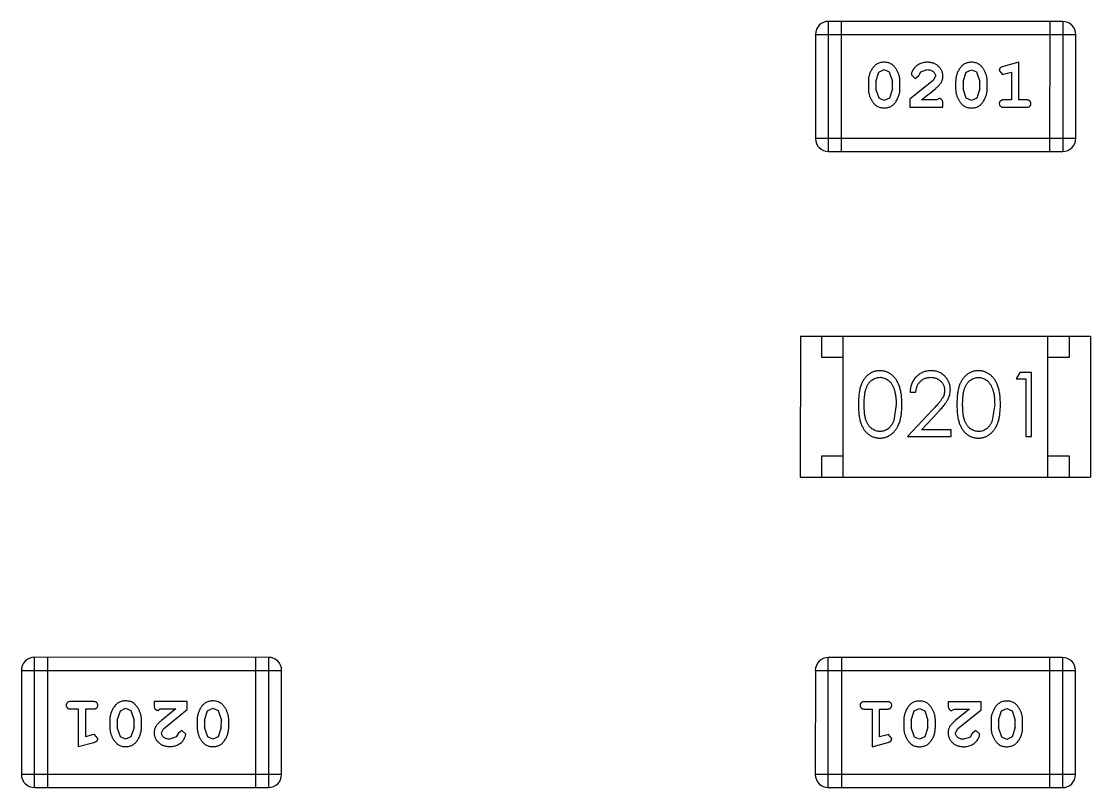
# Model space of a CAD drawing. Header units: millimetres. Extents: x 3 to 124, y -45 to 11.
# Drawn here: x 105.639 to 108.144, y -2.097 to -0.302 of the extents above; entities that cross this region are included whole.
import ezdxf

# ---------------------------------------------------------------- set-up
doc = ezdxf.new("R2010")
doc.units = ezdxf.units.MM
doc.header["$LTSCALE"] = 1.21
doc.header["$MEASUREMENT"] = 0
doc.layers.get('0').update_dxf_attribs({"linetype": 'CONTINUOUS'})

msp = doc.modelspace()

# ---------------------------------------------------------------- linework, layer by layer
at = {"color": 6, "linetype": 'Continuous'}
for p, q in [((107.5297, -0.6071), (107.5298, -0.3023)), ((108.0784, -0.3024), (107.5298, -0.3023)), ((107.5602, -0.6071), (107.5603, -0.3023)), ((108.048, -0.3024), (108.0479, -0.6072)), ((108.0784, -0.3024), (108.0784, -0.6072)), ((107.4993, -0.3328), (107.4993, -0.5766)), ((107.4993, -0.3328), (108.1089, -0.3329)), ((108.1089, -0.5767), (108.1089, -0.3329)), ((107.9756, -0.3982), (107.939, -0.408)), ((107.9756, -0.4863), (107.9756, -0.3982)), ((107.6405, -0.443), (107.6477, -0.4212)), ((107.6477, -0.4212), (107.6601, -0.4154)), ((107.6601, -0.4154), (107.6722, -0.4207)), ((107.6722, -0.4207), (107.6798, -0.443)), ((107.7412, -0.4293), (107.7461, -0.4208)), ((107.7461, -0.4208), (107.761, -0.4154)), ((107.845, -0.443), (107.8522, -0.4213)), ((107.8522, -0.4213), (107.8646, -0.4155)), ((107.8646, -0.4155), (107.8768, -0.4207)), ((107.8768, -0.4207), (107.8843, -0.443)), ((107.9299, -0.4172), (107.9378, -0.4265)), ((107.9378, -0.4265), (107.9432, -0.4254)), ((107.9432, -0.4254), (107.9583, -0.4213)), ((107.9583, -0.4213), (107.9583, -0.4863)), ((107.6232, -0.4427), (107.6232, -0.4605)), ((107.6405, -0.443), (107.6405, -0.4602)), ((107.6798, -0.4602), (107.6798, -0.443)), ((107.6971, -0.4605), (107.6971, -0.4427)), ((107.7757, -0.4397), (107.7207, -0.4846)), ((107.7239, -0.4274), (107.7327, -0.4359)), ((107.7327, -0.4359), (107.7412, -0.4293)), ((107.7805, -0.43), (107.7757, -0.4397)), ((107.8277, -0.4428), (107.8277, -0.4605)), ((107.845, -0.443), (107.845, -0.4602)), ((107.8843, -0.4602), (107.8843, -0.443)), ((107.9016, -0.4605), (107.9016, -0.4428)), ((107.6481, -0.4825), (107.6405, -0.4602)), ((107.6798, -0.4602), (107.6726, -0.482)), ((107.7475, -0.4862), (107.781, -0.4592)), ((107.8526, -0.4825), (107.845, -0.4602)), ((107.8843, -0.4602), (107.8771, -0.482)), ((107.6603, -0.4878), (107.6481, -0.4825)), ((107.6726, -0.482), (107.6603, -0.4878)), ((107.7207, -0.4846), (107.7207, -0.5035)), ((107.7836, -0.4862), (107.7475, -0.4862)), ((107.7891, -0.4831), (107.7836, -0.4862)), ((107.7978, -0.5035), (107.7978, -0.4957)), ((107.8648, -0.4878), (107.8526, -0.4825)), ((107.8771, -0.482), (107.8648, -0.4878)), ((107.9583, -0.4863), (107.9409, -0.4863)), ((107.9929, -0.4863), (107.9756, -0.4863)), ((107.7207, -0.5035), (107.7978, -0.5035)), ((107.9409, -0.5036), (107.9929, -0.5036)), ((108.1089, -0.5767), (107.4993, -0.5766)), ((107.5297, -0.6071), (108.0784, -0.6072)), ((107.4639, -1.0399), (107.4638, -1.3699)), ((107.4639, -1.0399), (108.1439, -1.04)), ((107.5139, -1.0899), (107.5139, -1.0399)), ((107.5638, -1.3699), (107.5639, -1.0399)), ((108.0438, -1.37), (108.0439, -1.04)), ((108.0939, -1.04), (108.0939, -1.09)), ((108.1439, -1.04), (108.1438, -1.37)), ((107.5639, -1.0899), (107.5139, -1.0899)), ((108.0939, -1.09), (108.0439, -1.09)), ((107.9779, -1.1247), (107.9691, -1.1401)), ((108.0057, -1.1247), (107.9779, -1.1247)), ((108.0056, -1.2747), (108.0057, -1.1247)), ((107.9691, -1.1401), (107.9922, -1.1401)), ((107.9922, -1.1401), (107.9922, -1.2747)), ((107.721, -1.1708), (107.7345, -1.1708)), ((107.6883, -1.1997), (107.6826, -1.2374)), ((107.9191, -1.1997), (107.9134, -1.2374)), ((107.7734, -1.2126), (107.7152, -1.2747)), ((107.7474, -1.2593), (107.7849, -1.2193)), ((107.7152, -1.2747), (107.8172, -1.2747)), ((107.8172, -1.2593), (107.7474, -1.2593)), ((107.8172, -1.2747), (107.8172, -1.2593)), ((107.9922, -1.2747), (108.0056, -1.2747)), ((107.5138, -1.3699), (107.5138, -1.3199)), ((107.5138, -1.3199), (107.5638, -1.3199)), ((108.0438, -1.32), (108.0938, -1.32)), ((108.0938, -1.32), (108.0938, -1.37)), ((107.4638, -1.3699), (108.1438, -1.37)), ((105.6694, -2.097), (105.6695, -1.7922)), ((106.2181, -1.7923), (105.6695, -1.7922)), ((105.6999, -1.7923), (105.6999, -2.0971)), ((106.1876, -1.7923), (106.1876, -2.0971)), ((106.2181, -1.7923), (106.218, -2.0971)), ((107.5294, -2.0974), (107.5294, -1.7926)), ((108.0781, -1.7927), (107.5294, -1.7926)), ((107.5599, -1.7926), (107.5599, -2.0974)), ((108.0476, -1.7926), (108.0475, -2.0974)), ((108.0781, -1.7927), (108.078, -2.0975)), ((105.639, -1.8227), (105.6389, -2.0666)), ((105.639, -1.8227), (106.2486, -1.8228)), ((106.2485, -2.0667), (106.2486, -1.8228)), ((107.499, -1.823), (107.4989, -2.0669)), ((107.499, -1.823), (108.1086, -1.8231)), ((108.1085, -2.067), (108.1086, -1.8231)), ((105.8069, -1.8959), (105.755, -1.8959)), ((105.95, -1.8959), (105.95, -1.9038)), ((106.0271, -1.8959), (105.95, -1.8959)), ((106.0271, -1.9148), (106.0271, -1.8959)), ((107.6669, -1.8962), (107.615, -1.8962)), ((107.81, -1.8962), (107.81, -1.9041)), ((107.8871, -1.8963), (107.81, -1.8962)), ((107.8871, -1.9151), (107.8871, -1.8963)), ((105.755, -1.9132), (105.7723, -1.9132)), ((105.7723, -1.9132), (105.7723, -2.0013)), ((105.7896, -1.9782), (105.7896, -1.9132)), ((105.7896, -1.9132), (105.8069, -1.9132)), ((105.8635, -1.9392), (105.8708, -1.9175)), ((105.8708, -1.9175), (105.8831, -1.9117)), ((105.8831, -1.9117), (105.8952, -1.9169)), ((105.8952, -1.9169), (105.9028, -1.9392)), ((105.9587, -1.9164), (105.9642, -1.9132)), ((105.9642, -1.9132), (106.0004, -1.9132)), ((106.0004, -1.9132), (105.9668, -1.9403)), ((105.9721, -1.9598), (106.0271, -1.9148)), ((106.068, -1.9393), (106.0753, -1.9175)), ((106.0753, -1.9175), (106.0876, -1.9117)), ((106.0876, -1.9117), (106.0997, -1.917)), ((106.0997, -1.917), (106.1074, -1.9393)), ((107.615, -1.9135), (107.6323, -1.9135)), ((107.6323, -1.9135), (107.6322, -2.0016)), ((107.6496, -1.9785), (107.6496, -1.9135)), ((107.6496, -1.9135), (107.6669, -1.9135)), ((107.7235, -1.9395), (107.7308, -1.9178)), ((107.7308, -1.9178), (107.743, -1.912)), ((107.743, -1.912), (107.7552, -1.9172)), ((107.7552, -1.9172), (107.7628, -1.9395)), ((107.8187, -1.9167), (107.8242, -1.9135)), ((107.8242, -1.9135), (107.8604, -1.9136)), ((107.8604, -1.9136), (107.8268, -1.9406)), ((107.8321, -1.9601), (107.8871, -1.9151)), ((107.928, -1.9396), (107.9353, -1.9178)), ((107.9353, -1.9178), (107.9476, -1.912)), ((107.9476, -1.912), (107.9597, -1.9173)), ((107.9597, -1.9173), (107.9673, -1.9396)), ((105.8462, -1.939), (105.8462, -1.9567)), ((105.8635, -1.9392), (105.8635, -1.9564)), ((105.9028, -1.9564), (105.9028, -1.9392)), ((105.9201, -1.9567), (105.9201, -1.939)), ((106.0507, -1.939), (106.0507, -1.9567)), ((106.068, -1.9393), (106.068, -1.9565)), ((106.1073, -1.9565), (106.1074, -1.9393)), ((106.1247, -1.9568), (106.1247, -1.939)), ((107.7062, -1.9393), (107.7062, -1.957)), ((107.7235, -1.9395), (107.7235, -1.9567)), ((107.7628, -1.9567), (107.7628, -1.9395)), ((107.7801, -1.957), (107.7801, -1.9393)), ((107.9107, -1.9393), (107.9107, -1.957)), ((107.928, -1.9396), (107.928, -1.9568)), ((107.9673, -1.9568), (107.9673, -1.9396)), ((107.9846, -1.9571), (107.9846, -1.9393)), ((105.8046, -1.974), (105.7896, -1.9782)), ((105.81, -1.973), (105.8046, -1.974)), ((105.8179, -1.9823), (105.81, -1.973)), ((105.8711, -1.9787), (105.8635, -1.9564)), ((105.8832, -1.984), (105.8711, -1.9787)), ((105.8956, -1.9782), (105.8832, -1.984)), ((105.9028, -1.9564), (105.8956, -1.9782)), ((105.9673, -1.9695), (105.9721, -1.9598)), ((106.0017, -1.9787), (105.9868, -1.984)), ((106.0067, -1.9702), (106.0017, -1.9787)), ((106.0151, -1.9636), (106.0067, -1.9702)), ((106.024, -1.972), (106.0151, -1.9636)), ((106.0756, -1.9788), (106.068, -1.9565)), ((106.0877, -1.9841), (106.0756, -1.9788)), ((106.1001, -1.9783), (106.0877, -1.9841)), ((106.1073, -1.9565), (106.1001, -1.9783)), ((107.6646, -1.9743), (107.6496, -1.9785)), ((107.67, -1.9733), (107.6646, -1.9743)), ((107.6779, -1.9826), (107.67, -1.9733)), ((107.7311, -1.979), (107.7235, -1.9567)), ((107.7556, -1.9785), (107.7432, -1.9843)), ((107.7628, -1.9567), (107.7556, -1.9785)), ((107.8273, -1.9698), (107.8321, -1.9601)), ((107.8666, -1.9705), (107.8617, -1.979)), ((107.8751, -1.9639), (107.8666, -1.9705)), ((107.884, -1.9723), (107.8751, -1.9639)), ((107.9356, -1.9791), (107.928, -1.9568)), ((107.9601, -1.9786), (107.9477, -1.9844)), ((107.9673, -1.9568), (107.9601, -1.9786)), ((105.7723, -2.0013), (105.8088, -1.9914)), ((107.6322, -2.0016), (107.6688, -1.9917)), ((107.7432, -1.9843), (107.7311, -1.979)), ((107.8617, -1.979), (107.8468, -1.9843)), ((107.9477, -1.9844), (107.9356, -1.9791)), ((106.2485, -2.0667), (105.6389, -2.0666)), ((108.1085, -2.067), (107.4989, -2.0669)), ((105.6694, -2.097), (106.218, -2.0971)), ((107.5294, -2.0974), (108.078, -2.0975))]:
    msp.add_line(p, q, dxfattribs=at)
for centre, start, end in [((107.5298, -0.3328), 89.9896, 179.9896), ((108.0784, -0.3329), 359.9896, 89.9896), ((107.5297, -0.5766), 179.9896, 269.9896), ((108.0784, -0.5767), 269.9896, 359.9896), ((105.6694, -1.8227), 89.9896, 179.9896), ((106.2181, -1.8228), 359.9896, 89.9896), ((107.5294, -1.823), 89.9896, 179.9896), ((108.0781, -1.8231), 359.9896, 89.9896), ((105.6694, -2.0666), 179.9896, 269.9896), ((106.218, -2.0667), 269.9896, 359.9896), ((107.5294, -2.0669), 179.9896, 269.9896), ((108.078, -2.067), 269.9896, 359.9896)]:
    msp.add_arc(centre, 0.0305, start, end, dxfattribs=at)
for points, knots in [([(107.66, -0.3981), (107.6585, -0.3981), (107.6557, -0.3982), (107.6517, -0.3989), (107.6478, -0.4001), (107.6442, -0.4016), (107.6409, -0.4037), (107.6379, -0.4062), (107.6351, -0.4092), (107.6326, -0.4126), (107.6304, -0.4162), (107.6285, -0.4198), (107.6269, -0.4235), (107.6255, -0.4273), (107.6245, -0.4311), (107.6237, -0.4349), (107.6233, -0.4388), (107.6232, -0.4414), (107.6232, -0.4427)], [0, 0, 0, 0, 0.06692, 0.130834, 0.19258, 0.252759, 0.312631, 0.373411, 0.436359, 0.501894, 0.568244, 0.632472, 0.69556, 0.757163, 0.818592, 0.878885, 0.939235, 1, 1, 1, 1]), ([(107.6971, -0.4427), (107.6971, -0.4417), (107.6971, -0.4395), (107.6968, -0.4363), (107.6962, -0.4332), (107.6956, -0.4301), (107.6946, -0.427), (107.6935, -0.424), (107.6922, -0.4211), (107.6907, -0.4182), (107.6891, -0.4154), (107.6875, -0.4129), (107.6858, -0.4106), (107.6842, -0.4085), (107.6825, -0.4066), (107.6808, -0.405), (107.679, -0.4035), (107.6767, -0.402), (107.6735, -0.4004), (107.6693, -0.3991), (107.6648, -0.3983), (107.6616, -0.3982), (107.66, -0.3981)], [0, 0, 0, 0, 0.049855, 0.099516, 0.148482, 0.19758, 0.246804, 0.296268, 0.346517, 0.397047, 0.446826, 0.49336, 0.537801, 0.579207, 0.617974, 0.654833, 0.689171, 0.722088, 0.786392, 0.853518, 0.924186, 1, 1, 1, 1]), ([(107.7611, -0.3981), (107.7594, -0.3982), (107.7561, -0.3983), (107.7511, -0.3992), (107.7464, -0.4006), (107.7419, -0.4026), (107.7378, -0.405), (107.7341, -0.4079), (107.731, -0.4111), (107.7284, -0.4147), (107.7265, -0.4183), (107.725, -0.4216), (107.7241, -0.4246), (107.7239, -0.4265), (107.7239, -0.4274)], [0, 0, 0, 0, 0.098286, 0.193983, 0.289056, 0.384352, 0.477435, 0.566197, 0.652355, 0.737986, 0.818188, 0.887401, 0.94802, 1, 1, 1, 1]), ([(107.7978, -0.4309), (107.7978, -0.4298), (107.7977, -0.4276), (107.7972, -0.4244), (107.7964, -0.4212), (107.7953, -0.4183), (107.7938, -0.4154), (107.792, -0.4127), (107.7899, -0.4101), (107.7875, -0.4077), (107.7849, -0.4054), (107.782, -0.4035), (107.779, -0.4018), (107.7758, -0.4004), (107.7724, -0.3994), (107.7688, -0.3987), (107.765, -0.3982), (107.7624, -0.3982), (107.7611, -0.3981)], [0, 0, 0, 0, 0.060981, 0.120256, 0.178148, 0.236115, 0.293993, 0.352864, 0.413358, 0.476056, 0.539296, 0.602396, 0.665116, 0.728325, 0.792919, 0.859317, 0.928302, 1, 1, 1, 1]), ([(107.8645, -0.3981), (107.8631, -0.3982), (107.8602, -0.3983), (107.8562, -0.399), (107.8523, -0.4001), (107.8487, -0.4017), (107.8455, -0.4037), (107.8424, -0.4062), (107.8396, -0.4092), (107.8372, -0.4126), (107.835, -0.4162), (107.833, -0.4199), (107.8314, -0.4236), (107.83, -0.4274), (107.829, -0.4311), (107.8282, -0.435), (107.8278, -0.4389), (107.8277, -0.4415), (107.8277, -0.4428)], [0, 0, 0, 0, 0.06692, 0.130834, 0.19258, 0.252759, 0.312631, 0.373411, 0.436359, 0.501894, 0.568244, 0.632472, 0.69556, 0.757163, 0.818592, 0.878885, 0.939235, 1, 1, 1, 1]), ([(107.9016, -0.4428), (107.9016, -0.4417), (107.9016, -0.4396), (107.9013, -0.4364), (107.9007, -0.4332), (107.9001, -0.4301), (107.8992, -0.4271), (107.898, -0.4241), (107.8967, -0.4211), (107.8952, -0.4182), (107.8936, -0.4155), (107.892, -0.4129), (107.8904, -0.4106), (107.8887, -0.4085), (107.887, -0.4066), (107.8853, -0.405), (107.8835, -0.4036), (107.8812, -0.402), (107.878, -0.4004), (107.8738, -0.3991), (107.8693, -0.3983), (107.8661, -0.3982), (107.8645, -0.3981)], [0, 0, 0, 0, 0.049855, 0.099516, 0.148482, 0.19758, 0.246804, 0.296268, 0.346517, 0.397047, 0.446826, 0.49336, 0.537801, 0.579207, 0.617974, 0.654833, 0.689171, 0.722088, 0.786392, 0.853518, 0.924186, 1, 1, 1, 1]), ([(107.761, -0.4154), (107.7624, -0.4155), (107.7651, -0.4156), (107.7689, -0.4164), (107.7723, -0.4178), (107.7752, -0.4197), (107.7775, -0.422), (107.7793, -0.4245), (107.7803, -0.4272), (107.7804, -0.429), (107.7805, -0.43)], [0, 0, 0, 0, 0.156344, 0.299348, 0.4327, 0.561, 0.682299, 0.791883, 0.89611, 1, 1, 1, 1]), ([(107.939, -0.408), (107.9381, -0.4083), (107.9366, -0.4088), (107.9345, -0.4096), (107.9329, -0.4105), (107.9317, -0.4116), (107.9309, -0.4127), (107.9303, -0.4141), (107.93, -0.4156), (107.93, -0.4167), (107.9299, -0.4172)], [0, 0, 0, 0, 0.187321, 0.344927, 0.475328, 0.579604, 0.674244, 0.773631, 0.882025, 1, 1, 1, 1]), ([(107.781, -0.4592), (107.7819, -0.4584), (107.7836, -0.4569), (107.786, -0.4547), (107.7881, -0.4526), (107.79, -0.4506), (107.7916, -0.4487), (107.7929, -0.447), (107.794, -0.4453), (107.7952, -0.4433), (107.7962, -0.4407), (107.7972, -0.4376), (107.7977, -0.4343), (107.7978, -0.432), (107.7978, -0.4309)], [0, 0, 0, 0, 0.103002, 0.197728, 0.285279, 0.365235, 0.437224, 0.502446, 0.560545, 0.611446, 0.707576, 0.80349, 0.900532, 1, 1, 1, 1]), ([(107.6232, -0.4605), (107.6232, -0.4615), (107.6232, -0.4637), (107.6235, -0.4668), (107.624, -0.47), (107.6247, -0.4731), (107.6256, -0.4761), (107.6267, -0.4791), (107.628, -0.4821), (107.6295, -0.4849), (107.631, -0.4877), (107.6327, -0.4902), (107.6343, -0.4925), (107.6359, -0.4946), (107.6376, -0.4965), (107.6393, -0.4982), (107.6411, -0.4996), (107.6434, -0.5012), (107.6466, -0.5028), (107.6508, -0.5041), (107.6554, -0.5049), (107.6586, -0.505), (107.6602, -0.5051)], [0, 0, 0, 0, 0.049886, 0.09882, 0.148132, 0.19689, 0.246038, 0.295176, 0.345305, 0.395692, 0.445312, 0.491875, 0.535813, 0.577009, 0.616081, 0.652689, 0.687585, 0.720206, 0.785062, 0.85223, 0.923759, 1, 1, 1, 1]), ([(107.6602, -0.5051), (107.6617, -0.505), (107.6645, -0.505), (107.6686, -0.5043), (107.6724, -0.5031), (107.676, -0.5016), (107.6793, -0.4995), (107.6823, -0.497), (107.6851, -0.4941), (107.6876, -0.4907), (107.6898, -0.4871), (107.6918, -0.4834), (107.6934, -0.4797), (107.6948, -0.4759), (107.6958, -0.4721), (107.6966, -0.4683), (107.697, -0.4644), (107.6971, -0.4618), (107.6971, -0.4605)], [0, 0, 0, 0, 0.067217, 0.131051, 0.19272, 0.252824, 0.312745, 0.373449, 0.436041, 0.501494, 0.567761, 0.632087, 0.695096, 0.757109, 0.817993, 0.878657, 0.939311, 1, 1, 1, 1]), ([(107.8277, -0.4605), (107.8277, -0.4616), (107.8277, -0.4637), (107.8281, -0.4669), (107.8285, -0.47), (107.8292, -0.4731), (107.8301, -0.4762), (107.8312, -0.4791), (107.8325, -0.4821), (107.834, -0.485), (107.8355, -0.4877), (107.8372, -0.4903), (107.8388, -0.4926), (107.8405, -0.4947), (107.8422, -0.4965), (107.8439, -0.4982), (107.8456, -0.4996), (107.848, -0.5012), (107.8511, -0.5028), (107.8553, -0.5042), (107.8599, -0.505), (107.8631, -0.5051), (107.8647, -0.5051)], [0, 0, 0, 0, 0.049886, 0.09882, 0.148132, 0.19689, 0.246038, 0.295176, 0.345305, 0.395692, 0.445312, 0.491875, 0.535813, 0.577009, 0.616081, 0.652689, 0.687585, 0.720206, 0.785062, 0.85223, 0.923759, 1, 1, 1, 1]), ([(107.8647, -0.5051), (107.8662, -0.5051), (107.869, -0.505), (107.8731, -0.5043), (107.8769, -0.5032), (107.8805, -0.5016), (107.8838, -0.4996), (107.8869, -0.497), (107.8897, -0.4941), (107.8921, -0.4907), (107.8943, -0.4871), (107.8963, -0.4834), (107.8979, -0.4797), (107.8993, -0.476), (107.9003, -0.4722), (107.9011, -0.4683), (107.9015, -0.4644), (107.9016, -0.4618), (107.9016, -0.4605)], [0, 0, 0, 0, 0.067217, 0.131051, 0.19272, 0.252824, 0.312745, 0.373449, 0.436041, 0.501494, 0.567761, 0.632087, 0.695096, 0.757109, 0.817993, 0.878657, 0.939311, 1, 1, 1, 1]), ([(107.7978, -0.4957), (107.7978, -0.4946), (107.7977, -0.4926), (107.7973, -0.4899), (107.7966, -0.4877), (107.7956, -0.4859), (107.7942, -0.4846), (107.7927, -0.4837), (107.791, -0.4832), (107.7898, -0.4831), (107.7891, -0.4831)], [0, 0, 0, 0, 0.1844, 0.34094, 0.473574, 0.586824, 0.690029, 0.789175, 0.890445, 1, 1, 1, 1]), ([(107.9409, -0.4863), (107.9401, -0.4863), (107.9384, -0.4863), (107.936, -0.4868), (107.9341, -0.4875), (107.9325, -0.4886), (107.9314, -0.4899), (107.9305, -0.4914), (107.93, -0.4931), (107.93, -0.4943), (107.9299, -0.4949)], [0, 0, 0, 0, 0.169102, 0.317658, 0.446239, 0.563118, 0.671828, 0.776546, 0.884858, 1, 1, 1, 1]), ([(107.9299, -0.4949), (107.93, -0.4955), (107.93, -0.4967), (107.9305, -0.4984), (107.9314, -0.4999), (107.9325, -0.5012), (107.9341, -0.5023), (107.936, -0.503), (107.9384, -0.5035), (107.9401, -0.5035), (107.9409, -0.5036)], [0, 0, 0, 0, 0.115051, 0.223278, 0.329269, 0.437893, 0.554681, 0.682591, 0.83103, 1, 1, 1, 1]), ([(108.0039, -0.4949), (108.0038, -0.4943), (108.0038, -0.4931), (108.0033, -0.4914), (108.0024, -0.49), (108.0013, -0.4886), (107.9997, -0.4875), (107.9978, -0.4868), (107.9954, -0.4863), (107.9938, -0.4863), (107.9929, -0.4863)], [0, 0, 0, 0, 0.11517, 0.223509, 0.328254, 0.438012, 0.553651, 0.682263, 0.830856, 1, 1, 1, 1]), ([(107.9929, -0.5036), (107.9938, -0.5036), (107.9954, -0.5035), (107.9978, -0.503), (107.9997, -0.5023), (108.0013, -0.5012), (108.0024, -0.4999), (108.0033, -0.4984), (108.0038, -0.4967), (108.0038, -0.4955), (108.0039, -0.4949)], [0, 0, 0, 0, 0.169012, 0.317488, 0.445429, 0.560977, 0.67065, 0.776666, 0.88492, 1, 1, 1, 1]), ([(107.65, -1.1208), (107.6489, -1.1208), (107.6465, -1.1209), (107.6431, -1.1213), (107.6397, -1.1219), (107.6364, -1.1229), (107.6332, -1.124), (107.6301, -1.1255), (107.627, -1.1272), (107.6241, -1.1292), (107.6213, -1.1314), (107.6186, -1.1338), (107.6161, -1.1366), (107.6138, -1.1395), (107.6117, -1.1427), (107.6096, -1.1462), (107.6078, -1.1499), (107.6061, -1.1538), (107.6047, -1.1581), (107.6034, -1.1628), (107.6023, -1.168), (107.6014, -1.1735), (107.6007, -1.1795), (107.6002, -1.1858), (107.5999, -1.1927), (107.5999, -1.1973), (107.5999, -1.1997)], [0, 0, 0, 0, 0.033742, 0.066533, 0.099153, 0.13154, 0.164087, 0.196563, 0.229707, 0.263315, 0.297504, 0.331686, 0.366482, 0.4021, 0.438958, 0.476748, 0.515985, 0.556589, 0.599519, 0.645765, 0.695487, 0.748721, 0.805687, 0.866754, 0.931405, 1, 1, 1, 1]), ([(107.7018, -1.1997), (107.7018, -1.1974), (107.7017, -1.193), (107.7014, -1.1864), (107.7009, -1.1802), (107.7001, -1.1743), (107.6992, -1.1689), (107.698, -1.1637), (107.6966, -1.159), (107.695, -1.1546), (107.6932, -1.1505), (107.6913, -1.1466), (107.6892, -1.1431), (107.6869, -1.1398), (107.6845, -1.1368), (107.682, -1.134), (107.6792, -1.1315), (107.6764, -1.1292), (107.6734, -1.1272), (107.6703, -1.1255), (107.6671, -1.1241), (107.6639, -1.1229), (107.6605, -1.122), (107.6571, -1.1213), (107.6536, -1.1209), (107.6512, -1.1209), (107.65, -1.1208)], [0, 0, 0, 0, 0.065278, 0.127205, 0.186168, 0.241675, 0.294115, 0.343609, 0.390387, 0.434463, 0.476646, 0.517002, 0.555936, 0.593716, 0.630057, 0.665601, 0.700745, 0.734917, 0.768681, 0.802087, 0.834849, 0.867433, 0.900138, 0.932806, 0.966212, 1, 1, 1, 1]), ([(107.77, -1.1209), (107.7683, -1.1209), (107.765, -1.121), (107.7602, -1.1216), (107.7555, -1.1228), (107.7511, -1.1243), (107.7469, -1.1263), (107.7429, -1.1287), (107.739, -1.1316), (107.7355, -1.1349), (107.7322, -1.1385), (107.7293, -1.1424), (107.7269, -1.1465), (107.7249, -1.1509), (107.7233, -1.1555), (107.7221, -1.1604), (107.7213, -1.1655), (107.7211, -1.1691), (107.721, -1.1708)], [0, 0, 0, 0, 0.06445, 0.126725, 0.187421, 0.247417, 0.306749, 0.366595, 0.427749, 0.490235, 0.553031, 0.614805, 0.676505, 0.738096, 0.801021, 0.864897, 0.931209, 1, 1, 1, 1]), ([(107.8153, -1.1655), (107.8152, -1.164), (107.8151, -1.161), (107.8146, -1.1567), (107.8135, -1.1526), (107.8122, -1.1486), (107.8104, -1.1447), (107.8082, -1.141), (107.8057, -1.1374), (107.8028, -1.1341), (107.7996, -1.131), (107.796, -1.1283), (107.7923, -1.126), (107.7883, -1.1241), (107.784, -1.1226), (107.7796, -1.1216), (107.7748, -1.121), (107.7716, -1.1209), (107.77, -1.1209)], [0, 0, 0, 0, 0.06271, 0.123347, 0.183401, 0.242828, 0.302097, 0.36242, 0.423725, 0.487032, 0.550491, 0.612709, 0.674265, 0.73617, 0.799211, 0.863483, 0.930525, 1, 1, 1, 1]), ([(107.8808, -1.1209), (107.8796, -1.1209), (107.8773, -1.1209), (107.8738, -1.1213), (107.8705, -1.122), (107.8672, -1.1229), (107.864, -1.1241), (107.8608, -1.1256), (107.8578, -1.1273), (107.8549, -1.1292), (107.8521, -1.1314), (107.8494, -1.1339), (107.8469, -1.1366), (107.8446, -1.1396), (107.8424, -1.1428), (107.8404, -1.1462), (107.8386, -1.1499), (107.8369, -1.1539), (107.8354, -1.1582), (107.8342, -1.1629), (107.833, -1.168), (107.8322, -1.1735), (107.8315, -1.1795), (107.831, -1.1859), (107.8307, -1.1927), (107.8307, -1.1974), (107.8306, -1.1998)], [0, 0, 0, 0, 0.033742, 0.066533, 0.099153, 0.13154, 0.164087, 0.196563, 0.229707, 0.263315, 0.297504, 0.331686, 0.366482, 0.4021, 0.438958, 0.476748, 0.515985, 0.556589, 0.599519, 0.645765, 0.695487, 0.748721, 0.805687, 0.866754, 0.931405, 1, 1, 1, 1]), ([(107.9326, -1.1998), (107.9325, -1.1975), (107.9325, -1.193), (107.9322, -1.1864), (107.9317, -1.1802), (107.9309, -1.1744), (107.93, -1.1689), (107.9288, -1.1638), (107.9274, -1.159), (107.9258, -1.1546), (107.924, -1.1505), (107.9221, -1.1467), (107.9199, -1.1431), (107.9177, -1.1398), (107.9153, -1.1368), (107.9127, -1.134), (107.91, -1.1315), (107.9071, -1.1293), (107.9042, -1.1273), (107.9011, -1.1256), (107.8979, -1.1241), (107.8946, -1.1229), (107.8913, -1.122), (107.8879, -1.1213), (107.8844, -1.1209), (107.882, -1.1209), (107.8808, -1.1209)], [0, 0, 0, 0, 0.065278, 0.127205, 0.186168, 0.241675, 0.294115, 0.343609, 0.390387, 0.434463, 0.476646, 0.517002, 0.555936, 0.593716, 0.630057, 0.665601, 0.700745, 0.734917, 0.768681, 0.802087, 0.834849, 0.867433, 0.900138, 0.932806, 0.966212, 1, 1, 1, 1]), ([(107.6133, -1.1997), (107.6133, -1.1977), (107.6133, -1.1937), (107.6136, -1.1881), (107.6139, -1.1828), (107.6145, -1.1779), (107.6151, -1.1734), (107.6159, -1.1692), (107.6168, -1.1655), (107.6179, -1.1621), (107.6192, -1.159), (107.6205, -1.1561), (107.622, -1.1534), (107.6236, -1.1508), (107.6254, -1.1485), (107.6273, -1.1464), (107.6293, -1.1444), (107.6322, -1.1422), (107.6359, -1.1398), (107.6406, -1.1377), (107.6455, -1.1365), (107.6488, -1.1363), (107.6505, -1.1362)], [0, 0, 0, 0, 0.073302, 0.142286, 0.206253, 0.266017, 0.321612, 0.372532, 0.419497, 0.462398, 0.502825, 0.541489, 0.579034, 0.615143, 0.650298, 0.684912, 0.718701, 0.752189, 0.817245, 0.879117, 0.939613, 1, 1, 1, 1]), ([(107.6505, -1.1362), (107.6521, -1.1363), (107.6554, -1.1365), (107.6603, -1.1377), (107.6649, -1.1399), (107.6687, -1.1422), (107.6715, -1.1445), (107.6736, -1.1465), (107.6755, -1.1487), (107.6773, -1.1512), (107.679, -1.1539), (107.6806, -1.1569), (107.682, -1.16), (107.6833, -1.1635), (107.6845, -1.1671), (107.6856, -1.171), (107.6864, -1.1752), (107.6871, -1.1796), (107.6876, -1.1843), (107.6881, -1.1892), (107.6883, -1.1944), (107.6883, -1.1979), (107.6883, -1.1997)], [0, 0, 0, 0, 0.059689, 0.119507, 0.181075, 0.246162, 0.279894, 0.314468, 0.350403, 0.387474, 0.426147, 0.466624, 0.508745, 0.553328, 0.600058, 0.649177, 0.700552, 0.754894, 0.811825, 0.871514, 0.934319, 1, 1, 1, 1]), ([(107.7345, -1.1708), (107.7346, -1.1695), (107.7349, -1.1669), (107.7356, -1.1631), (107.7366, -1.1596), (107.7378, -1.1563), (107.7393, -1.1532), (107.741, -1.1503), (107.743, -1.1477), (107.7453, -1.1453), (107.7478, -1.1432), (107.7504, -1.1413), (107.7532, -1.1397), (107.7561, -1.1385), (107.7592, -1.1375), (107.7624, -1.1367), (107.7658, -1.1363), (107.7681, -1.1363), (107.7693, -1.1362)], [0, 0, 0, 0, 0.073648, 0.143686, 0.210962, 0.275557, 0.338064, 0.399311, 0.4594, 0.51934, 0.579024, 0.637809, 0.695959, 0.754122, 0.813113, 0.873453, 0.935561, 1, 1, 1, 1]), ([(107.7693, -1.1362), (107.7704, -1.1363), (107.7726, -1.1363), (107.7758, -1.1368), (107.7789, -1.1374), (107.7819, -1.1384), (107.7847, -1.1397), (107.7874, -1.1413), (107.79, -1.1431), (107.7924, -1.1452), (107.7946, -1.1475), (107.7965, -1.1499), (107.7982, -1.1524), (107.7995, -1.155), (107.8005, -1.1578), (107.8012, -1.1607), (107.8017, -1.1636), (107.8018, -1.1656), (107.8018, -1.1666)], [0, 0, 0, 0, 0.068027, 0.133505, 0.19695, 0.26027, 0.322741, 0.384982, 0.448465, 0.513424, 0.578224, 0.640011, 0.700094, 0.760067, 0.819012, 0.877878, 0.938035, 1, 1, 1, 1]), ([(107.8441, -1.1997), (107.8441, -1.1977), (107.8441, -1.1938), (107.8444, -1.1881), (107.8447, -1.1828), (107.8452, -1.1779), (107.8458, -1.1734), (107.8467, -1.1693), (107.8476, -1.1655), (107.8487, -1.1621), (107.8499, -1.159), (107.8513, -1.1561), (107.8528, -1.1534), (107.8544, -1.1509), (107.8561, -1.1486), (107.858, -1.1464), (107.8601, -1.1445), (107.8629, -1.1422), (107.8667, -1.1399), (107.8714, -1.1377), (107.8763, -1.1365), (107.8796, -1.1363), (107.8813, -1.1363)], [0, 0, 0, 0, 0.073302, 0.142286, 0.206253, 0.266017, 0.321612, 0.372532, 0.419497, 0.462398, 0.502825, 0.541489, 0.579034, 0.615143, 0.650298, 0.684912, 0.718701, 0.752189, 0.817245, 0.879117, 0.939613, 1, 1, 1, 1]), ([(107.8813, -1.1363), (107.8829, -1.1363), (107.8862, -1.1365), (107.891, -1.1378), (107.8957, -1.1399), (107.8994, -1.1422), (107.9023, -1.1445), (107.9043, -1.1465), (107.9063, -1.1488), (107.9081, -1.1512), (107.9098, -1.154), (107.9113, -1.1569), (107.9128, -1.1601), (107.9141, -1.1635), (107.9153, -1.1672), (107.9164, -1.1711), (107.9172, -1.1753), (107.9179, -1.1797), (107.9184, -1.1843), (107.9189, -1.1892), (107.919, -1.1944), (107.9191, -1.1979), (107.9191, -1.1997)], [0, 0, 0, 0, 0.059689, 0.119507, 0.181075, 0.246162, 0.279894, 0.314468, 0.350403, 0.387474, 0.426147, 0.466624, 0.508745, 0.553328, 0.600058, 0.649177, 0.700552, 0.754894, 0.811825, 0.871514, 0.934319, 1, 1, 1, 1]), ([(107.8018, -1.1666), (107.8017, -1.1683), (107.8016, -1.1715), (107.8006, -1.1763), (107.7989, -1.181), (107.7969, -1.1848), (107.7948, -1.1879), (107.793, -1.1906), (107.7906, -1.1935), (107.788, -1.1968), (107.7849, -1.2003), (107.7814, -1.2042), (107.7776, -1.2083), (107.7748, -1.2111), (107.7734, -1.2126)], [0, 0, 0, 0, 0.088014, 0.174976, 0.2638, 0.355443, 0.406413, 0.465519, 0.533076, 0.609353, 0.693899, 0.787171, 0.889197, 1, 1, 1, 1]), ([(107.7849, -1.2193), (107.7863, -1.2177), (107.7891, -1.2148), (107.7931, -1.2104), (107.7966, -1.2063), (107.7998, -1.2024), (107.8027, -1.1988), (107.8051, -1.1954), (107.8072, -1.1922), (107.8096, -1.1884), (107.8119, -1.1837), (107.8138, -1.1778), (107.815, -1.1717), (107.8152, -1.1675), (107.8153, -1.1655)], [0, 0, 0, 0, 0.09953, 0.192079, 0.277712, 0.357454, 0.429648, 0.495771, 0.555538, 0.608657, 0.707578, 0.804328, 0.901298, 1, 1, 1, 1]), ([(107.5999, -1.1997), (107.5999, -1.2021), (107.5999, -1.2068), (107.6002, -1.2135), (107.6007, -1.2199), (107.6014, -1.2258), (107.6023, -1.2313), (107.6034, -1.2365), (107.6047, -1.2412), (107.6062, -1.2456), (107.6079, -1.2496), (107.6098, -1.2533), (107.6118, -1.2567), (107.614, -1.2599), (107.6163, -1.2629), (107.6187, -1.2657), (107.6214, -1.2681), (107.6242, -1.2703), (107.6271, -1.2722), (107.6301, -1.2739), (107.6332, -1.2754), (107.6364, -1.2765), (107.6397, -1.2774), (107.643, -1.2781), (107.6465, -1.2785), (107.6488, -1.2785), (107.65, -1.2785)], [0, 0, 0, 0, 0.068113, 0.132564, 0.193427, 0.250218, 0.303569, 0.353576, 0.400235, 0.443586, 0.484619, 0.524292, 0.56238, 0.599049, 0.63494, 0.669782, 0.704009, 0.737842, 0.771098, 0.803896, 0.836415, 0.868639, 0.900715, 0.933378, 0.966213, 1, 1, 1, 1]), ([(107.6505, -1.2631), (107.6488, -1.2631), (107.6455, -1.2629), (107.6406, -1.2616), (107.6359, -1.2595), (107.6321, -1.2571), (107.6293, -1.2548), (107.6272, -1.2529), (107.6253, -1.2508), (107.6236, -1.2484), (107.6219, -1.2459), (107.6205, -1.2432), (107.6191, -1.2403), (107.6179, -1.2372), (107.6168, -1.2338), (107.6158, -1.23), (107.6151, -1.2259), (107.6144, -1.2214), (107.614, -1.2165), (107.6136, -1.2112), (107.6133, -1.2056), (107.6133, -1.2017), (107.6133, -1.1997)], [0, 0, 0, 0, 0.060034, 0.120278, 0.182348, 0.247919, 0.281641, 0.315701, 0.350322, 0.385703, 0.421819, 0.459196, 0.497866, 0.538301, 0.58121, 0.628183, 0.679403, 0.734699, 0.794074, 0.858416, 0.927049, 1, 1, 1, 1]), ([(107.65, -1.2785), (107.6512, -1.2785), (107.6536, -1.2785), (107.6571, -1.278), (107.6605, -1.2774), (107.6639, -1.2764), (107.6671, -1.2752), (107.6703, -1.2738), (107.6734, -1.272), (107.6764, -1.2701), (107.6793, -1.2678), (107.6821, -1.2653), (107.6847, -1.2625), (107.6871, -1.2594), (107.6893, -1.2561), (107.6914, -1.2526), (107.6933, -1.2488), (107.6951, -1.2447), (107.6967, -1.2403), (107.698, -1.2356), (107.6992, -1.2305), (107.7002, -1.225), (107.7009, -1.2192), (107.7014, -1.213), (107.7017, -1.2065), (107.7018, -1.202), (107.7018, -1.1997)], [0, 0, 0, 0, 0.033824, 0.067298, 0.10028, 0.133019, 0.165736, 0.198792, 0.232372, 0.266409, 0.301016, 0.336196, 0.371972, 0.408574, 0.446394, 0.485225, 0.525372, 0.567224, 0.611081, 0.65775, 0.70702, 0.759235, 0.814484, 0.873227, 0.934937, 1, 1, 1, 1]), ([(107.8306, -1.1998), (107.8307, -1.2022), (107.8307, -1.2068), (107.831, -1.2136), (107.8315, -1.2199), (107.8322, -1.2259), (107.8331, -1.2314), (107.8342, -1.2365), (107.8355, -1.2413), (107.837, -1.2456), (107.8387, -1.2496), (107.8405, -1.2533), (107.8426, -1.2568), (107.8447, -1.26), (107.847, -1.263), (107.8495, -1.2657), (107.8522, -1.2681), (107.8549, -1.2703), (107.8579, -1.2722), (107.8609, -1.2739), (107.864, -1.2754), (107.8672, -1.2765), (107.8704, -1.2774), (107.8738, -1.2781), (107.8773, -1.2785), (107.8796, -1.2785), (107.8808, -1.2786)], [0, 0, 0, 0, 0.068113, 0.132564, 0.193427, 0.250218, 0.303569, 0.353576, 0.400235, 0.443586, 0.484619, 0.524292, 0.56238, 0.599049, 0.63494, 0.669782, 0.704009, 0.737842, 0.771098, 0.803896, 0.836415, 0.868639, 0.900715, 0.933378, 0.966213, 1, 1, 1, 1]), ([(107.8812, -1.2632), (107.8796, -1.2631), (107.8763, -1.2629), (107.8714, -1.2616), (107.8667, -1.2596), (107.8629, -1.2572), (107.86, -1.2549), (107.858, -1.253), (107.8561, -1.2508), (107.8543, -1.2485), (107.8527, -1.246), (107.8512, -1.2433), (107.8499, -1.2404), (107.8486, -1.2373), (107.8475, -1.2338), (107.8466, -1.2301), (107.8459, -1.2259), (107.8452, -1.2214), (107.8447, -1.2165), (107.8444, -1.2113), (107.8441, -1.2056), (107.8441, -1.2017), (107.8441, -1.1997)], [0, 0, 0, 0, 0.060034, 0.120278, 0.182348, 0.247919, 0.281641, 0.315701, 0.350322, 0.385703, 0.421819, 0.459196, 0.497866, 0.538301, 0.58121, 0.628183, 0.679403, 0.734699, 0.794074, 0.858416, 0.927049, 1, 1, 1, 1]), ([(107.8808, -1.2786), (107.882, -1.2785), (107.8843, -1.2785), (107.8879, -1.2781), (107.8913, -1.2774), (107.8946, -1.2765), (107.8979, -1.2753), (107.9011, -1.2738), (107.9042, -1.2721), (107.9072, -1.2701), (107.9101, -1.2678), (107.9128, -1.2653), (107.9154, -1.2625), (107.9178, -1.2595), (107.9201, -1.2562), (107.9222, -1.2526), (107.9241, -1.2488), (107.9259, -1.2447), (107.9275, -1.2404), (107.9288, -1.2356), (107.93, -1.2305), (107.9309, -1.2251), (107.9316, -1.2193), (107.9322, -1.2131), (107.9325, -1.2065), (107.9325, -1.2021), (107.9326, -1.1998)], [0, 0, 0, 0, 0.033824, 0.067298, 0.10028, 0.133019, 0.165736, 0.198792, 0.232372, 0.266409, 0.301016, 0.336196, 0.371972, 0.408574, 0.446394, 0.485225, 0.525372, 0.567224, 0.611081, 0.65775, 0.70702, 0.759235, 0.814484, 0.873227, 0.934937, 1, 1, 1, 1]), ([(107.6826, -1.2374), (107.6823, -1.2384), (107.6815, -1.2405), (107.6802, -1.2434), (107.6787, -1.2461), (107.6771, -1.2487), (107.6753, -1.251), (107.6735, -1.2531), (107.6715, -1.255), (107.6687, -1.2573), (107.665, -1.2596), (107.6603, -1.2616), (107.6554, -1.2629), (107.6521, -1.2631), (107.6505, -1.2631)], [0, 0, 0, 0, 0.075949, 0.148549, 0.218996, 0.286119, 0.351826, 0.416074, 0.478265, 0.540325, 0.660405, 0.774606, 0.887187, 1, 1, 1, 1]), ([(107.9134, -1.2374), (107.913, -1.2385), (107.9123, -1.2405), (107.9109, -1.2435), (107.9095, -1.2462), (107.9079, -1.2487), (107.9061, -1.251), (107.9043, -1.2532), (107.9023, -1.2551), (107.8995, -1.2573), (107.8958, -1.2597), (107.8911, -1.2617), (107.8862, -1.263), (107.8829, -1.2631), (107.8812, -1.2632)], [0, 0, 0, 0, 0.075949, 0.148549, 0.218996, 0.286119, 0.351826, 0.416074, 0.478265, 0.540325, 0.660405, 0.774606, 0.887187, 1, 1, 1, 1]), ([(105.755, -1.8959), (105.7541, -1.8959), (105.7524, -1.896), (105.7501, -1.8964), (105.7481, -1.8971), (105.7466, -1.8982), (105.7454, -1.8996), (105.7446, -1.9011), (105.7441, -1.9028), (105.744, -1.9039), (105.744, -1.9045)], [0, 0, 0, 0, 0.169012, 0.317488, 0.445429, 0.560977, 0.67065, 0.776666, 0.88492, 1, 1, 1, 1]), ([(105.8179, -1.9046), (105.8179, -1.904), (105.8178, -1.9028), (105.8173, -1.9011), (105.8165, -1.8996), (105.8153, -1.8982), (105.8138, -1.8972), (105.8118, -1.8964), (105.8095, -1.896), (105.8078, -1.8959), (105.8069, -1.8959)], [0, 0, 0, 0, 0.115051, 0.223278, 0.329269, 0.437893, 0.554681, 0.682591, 0.83103, 1, 1, 1, 1]), ([(105.8831, -1.8943), (105.8817, -1.8944), (105.8788, -1.8945), (105.8748, -1.8952), (105.8709, -1.8963), (105.8673, -1.8979), (105.864, -1.8999), (105.861, -1.9024), (105.8582, -1.9054), (105.8557, -1.9088), (105.8535, -1.9124), (105.8516, -1.916), (105.8499, -1.9197), (105.8485, -1.9235), (105.8475, -1.9273), (105.8467, -1.9312), (105.8463, -1.935), (105.8462, -1.9377), (105.8462, -1.939)], [0, 0, 0, 0, 0.067217, 0.131051, 0.19272, 0.252824, 0.312745, 0.373449, 0.436041, 0.501494, 0.567761, 0.632087, 0.695096, 0.757109, 0.817993, 0.878657, 0.939311, 1, 1, 1, 1]), ([(105.9201, -1.939), (105.9201, -1.9379), (105.9201, -1.9358), (105.9198, -1.9326), (105.9193, -1.9295), (105.9186, -1.9264), (105.9177, -1.9233), (105.9166, -1.9203), (105.9153, -1.9174), (105.9139, -1.9145), (105.9123, -1.9117), (105.9107, -1.9092), (105.909, -1.9069), (105.9074, -1.9048), (105.9057, -1.9029), (105.904, -1.9013), (105.9022, -1.8998), (105.8999, -1.8982), (105.8967, -1.8966), (105.8925, -1.8953), (105.8879, -1.8945), (105.8848, -1.8944), (105.8831, -1.8943)], [0, 0, 0, 0, 0.049886, 0.09882, 0.148132, 0.19689, 0.246038, 0.295176, 0.345305, 0.395692, 0.445312, 0.491875, 0.535813, 0.577009, 0.616081, 0.652689, 0.687585, 0.720206, 0.785062, 0.85223, 0.923759, 1, 1, 1, 1]), ([(106.0876, -1.8944), (106.0862, -1.8944), (106.0834, -1.8945), (106.0793, -1.8952), (106.0754, -1.8963), (106.0719, -1.8979), (106.0685, -1.8999), (106.0655, -1.9025), (106.0627, -1.9054), (106.0602, -1.9088), (106.058, -1.9124), (106.0561, -1.9161), (106.0544, -1.9198), (106.0531, -1.9235), (106.052, -1.9274), (106.0513, -1.9312), (106.0508, -1.9351), (106.0507, -1.9377), (106.0507, -1.939)], [0, 0, 0, 0, 0.067217, 0.131051, 0.19272, 0.252824, 0.312745, 0.373449, 0.436041, 0.501494, 0.567761, 0.632087, 0.695096, 0.757109, 0.817993, 0.878657, 0.939311, 1, 1, 1, 1]), ([(106.1247, -1.939), (106.1246, -1.9379), (106.1246, -1.9358), (106.1243, -1.9326), (106.1238, -1.9295), (106.1231, -1.9264), (106.1222, -1.9234), (106.1211, -1.9204), (106.1199, -1.9174), (106.1184, -1.9145), (106.1168, -1.9118), (106.1152, -1.9092), (106.1135, -1.9069), (106.1119, -1.9048), (106.1102, -1.903), (106.1085, -1.9013), (106.1068, -1.8999), (106.1044, -1.8983), (106.1012, -1.8967), (106.097, -1.8954), (106.0924, -1.8945), (106.0893, -1.8944), (106.0876, -1.8944)], [0, 0, 0, 0, 0.049886, 0.09882, 0.148132, 0.19689, 0.246038, 0.295176, 0.345305, 0.395692, 0.445312, 0.491875, 0.535813, 0.577009, 0.616081, 0.652689, 0.687585, 0.720206, 0.785062, 0.85223, 0.923759, 1, 1, 1, 1]), ([(107.615, -1.8962), (107.6141, -1.8962), (107.6124, -1.8963), (107.6101, -1.8967), (107.6081, -1.8974), (107.6066, -1.8985), (107.6054, -1.8999), (107.6045, -1.9014), (107.604, -1.9031), (107.604, -1.9042), (107.6039, -1.9049)], [0, 0, 0, 0, 0.169012, 0.317488, 0.445429, 0.560977, 0.67065, 0.776666, 0.88492, 1, 1, 1, 1]), ([(107.6779, -1.9049), (107.6778, -1.9043), (107.6778, -1.9031), (107.6773, -1.9014), (107.6764, -1.8999), (107.6753, -1.8985), (107.6737, -1.8975), (107.6718, -1.8967), (107.6695, -1.8963), (107.6678, -1.8962), (107.6669, -1.8962)], [0, 0, 0, 0, 0.115051, 0.223278, 0.329269, 0.437893, 0.554681, 0.682591, 0.83103, 1, 1, 1, 1]), ([(107.7431, -1.8947), (107.7417, -1.8947), (107.7388, -1.8948), (107.7347, -1.8955), (107.7309, -1.8966), (107.7273, -1.8982), (107.724, -1.9002), (107.721, -1.9027), (107.7182, -1.9057), (107.7157, -1.9091), (107.7135, -1.9127), (107.7115, -1.9163), (107.7099, -1.9201), (107.7085, -1.9238), (107.7075, -1.9276), (107.7067, -1.9315), (107.7063, -1.9353), (107.7062, -1.938), (107.7062, -1.9393)], [0, 0, 0, 0, 0.067217, 0.131051, 0.19272, 0.252824, 0.312745, 0.373449, 0.436041, 0.501494, 0.567761, 0.632087, 0.695096, 0.757109, 0.817993, 0.878657, 0.939311, 1, 1, 1, 1]), ([(107.7801, -1.9393), (107.7801, -1.9382), (107.7801, -1.9361), (107.7798, -1.9329), (107.7793, -1.9298), (107.7786, -1.9267), (107.7777, -1.9236), (107.7766, -1.9206), (107.7753, -1.9177), (107.7738, -1.9148), (107.7723, -1.9121), (107.7707, -1.9095), (107.769, -1.9072), (107.7674, -1.9051), (107.7657, -1.9032), (107.764, -1.9016), (107.7622, -1.9001), (107.7599, -1.8985), (107.7567, -1.8969), (107.7525, -1.8956), (107.7479, -1.8948), (107.7447, -1.8947), (107.7431, -1.8947)], [0, 0, 0, 0, 0.049886, 0.09882, 0.148132, 0.19689, 0.246038, 0.295176, 0.345305, 0.395692, 0.445312, 0.491875, 0.535813, 0.577009, 0.616081, 0.652689, 0.687585, 0.720206, 0.785062, 0.85223, 0.923759, 1, 1, 1, 1]), ([(107.9476, -1.8947), (107.9462, -1.8947), (107.9433, -1.8948), (107.9393, -1.8955), (107.9354, -1.8966), (107.9318, -1.8982), (107.9285, -1.9002), (107.9255, -1.9028), (107.9227, -1.9057), (107.9202, -1.9091), (107.918, -1.9127), (107.9161, -1.9164), (107.9144, -1.9201), (107.913, -1.9238), (107.912, -1.9277), (107.9112, -1.9315), (107.9108, -1.9354), (107.9107, -1.938), (107.9107, -1.9393)], [0, 0, 0, 0, 0.067217, 0.131051, 0.19272, 0.252824, 0.312745, 0.373449, 0.436041, 0.501494, 0.567761, 0.632087, 0.695096, 0.757109, 0.817993, 0.878657, 0.939311, 1, 1, 1, 1]), ([(107.9846, -1.9393), (107.9846, -1.9382), (107.9846, -1.9361), (107.9843, -1.9329), (107.9838, -1.9298), (107.9831, -1.9267), (107.9822, -1.9237), (107.9811, -1.9207), (107.9798, -1.9177), (107.9784, -1.9148), (107.9768, -1.9121), (107.9752, -1.9096), (107.9735, -1.9072), (107.9719, -1.9051), (107.9702, -1.9033), (107.9685, -1.9016), (107.9667, -1.9002), (107.9644, -1.8986), (107.9612, -1.897), (107.957, -1.8957), (107.9524, -1.8948), (107.9493, -1.8947), (107.9476, -1.8947)], [0, 0, 0, 0, 0.049886, 0.09882, 0.148132, 0.19689, 0.246038, 0.295176, 0.345305, 0.395692, 0.445312, 0.491875, 0.535813, 0.577009, 0.616081, 0.652689, 0.687585, 0.720206, 0.785062, 0.85223, 0.923759, 1, 1, 1, 1]), ([(105.744, -1.9045), (105.744, -1.9052), (105.7441, -1.9063), (105.7446, -1.908), (105.7454, -1.9095), (105.7466, -1.9108), (105.7481, -1.9119), (105.7501, -1.9127), (105.7524, -1.9131), (105.7541, -1.9132), (105.755, -1.9132)], [0, 0, 0, 0, 0.11517, 0.223509, 0.328254, 0.438012, 0.553651, 0.682263, 0.830856, 1, 1, 1, 1]), ([(105.8069, -1.9132), (105.8078, -1.9132), (105.8095, -1.9131), (105.8118, -1.9127), (105.8137, -1.9119), (105.8153, -1.9109), (105.8165, -1.9095), (105.8173, -1.908), (105.8178, -1.9064), (105.8179, -1.9052), (105.8179, -1.9046)], [0, 0, 0, 0, 0.169102, 0.317658, 0.446239, 0.563118, 0.671828, 0.776546, 0.884858, 1, 1, 1, 1]), ([(105.95, -1.9038), (105.9501, -1.9049), (105.9501, -1.9068), (105.9505, -1.9095), (105.9512, -1.9118), (105.9523, -1.9135), (105.9536, -1.9148), (105.9551, -1.9157), (105.9568, -1.9163), (105.9581, -1.9164), (105.9587, -1.9164)], [0, 0, 0, 0, 0.1844, 0.34094, 0.473574, 0.586824, 0.690029, 0.789175, 0.890445, 1, 1, 1, 1]), ([(107.6039, -1.9049), (107.604, -1.9055), (107.604, -1.9066), (107.6045, -1.9083), (107.6054, -1.9098), (107.6065, -1.9111), (107.6081, -1.9122), (107.61, -1.913), (107.6124, -1.9134), (107.6141, -1.9135), (107.615, -1.9135)], [0, 0, 0, 0, 0.11517, 0.223509, 0.328254, 0.438012, 0.553651, 0.682263, 0.830856, 1, 1, 1, 1]), ([(107.6669, -1.9135), (107.6678, -1.9135), (107.6694, -1.9135), (107.6718, -1.913), (107.6737, -1.9122), (107.6753, -1.9112), (107.6764, -1.9098), (107.6773, -1.9083), (107.6778, -1.9067), (107.6778, -1.9055), (107.6779, -1.9049)], [0, 0, 0, 0, 0.169102, 0.317658, 0.446239, 0.563118, 0.671828, 0.776546, 0.884858, 1, 1, 1, 1]), ([(107.81, -1.9041), (107.81, -1.9052), (107.8101, -1.9071), (107.8105, -1.9099), (107.8112, -1.9121), (107.8123, -1.9138), (107.8136, -1.9151), (107.8151, -1.916), (107.8168, -1.9166), (107.818, -1.9167), (107.8187, -1.9167)], [0, 0, 0, 0, 0.1844, 0.34094, 0.473574, 0.586824, 0.690029, 0.789175, 0.890445, 1, 1, 1, 1]), ([(105.9668, -1.9403), (105.9659, -1.9411), (105.9642, -1.9425), (105.9619, -1.9448), (105.9597, -1.9469), (105.9579, -1.9488), (105.9563, -1.9507), (105.9549, -1.9525), (105.9538, -1.9541), (105.9527, -1.9562), (105.9516, -1.9587), (105.9507, -1.9619), (105.9501, -1.9652), (105.9501, -1.9674), (105.95, -1.9686)], [0, 0, 0, 0, 0.103002, 0.197728, 0.285279, 0.365235, 0.437224, 0.502446, 0.560545, 0.611446, 0.707576, 0.80349, 0.900532, 1, 1, 1, 1]), ([(107.8268, -1.9406), (107.8259, -1.9414), (107.8242, -1.9428), (107.8218, -1.9451), (107.8197, -1.9472), (107.8179, -1.9492), (107.8162, -1.951), (107.8149, -1.9528), (107.8138, -1.9544), (107.8127, -1.9565), (107.8116, -1.959), (107.8107, -1.9622), (107.8101, -1.9655), (107.81, -1.9677), (107.81, -1.9689)], [0, 0, 0, 0, 0.103002, 0.197728, 0.285279, 0.365235, 0.437224, 0.502446, 0.560545, 0.611446, 0.707576, 0.80349, 0.900532, 1, 1, 1, 1]), ([(105.8462, -1.9567), (105.8462, -1.9578), (105.8463, -1.9599), (105.8466, -1.9631), (105.8471, -1.9662), (105.8478, -1.9693), (105.8487, -1.9724), (105.8498, -1.9754), (105.8511, -1.9784), (105.8526, -1.9813), (105.8542, -1.984), (105.8558, -1.9865), (105.8575, -1.9889), (105.8591, -1.991), (105.8609, -1.9928), (105.8626, -1.9945), (105.8643, -1.9959), (105.8667, -1.9975), (105.8698, -1.9991), (105.874, -2.0004), (105.8785, -2.0012), (105.8817, -2.0013), (105.8833, -2.0013)], [0, 0, 0, 0, 0.049855, 0.099516, 0.148482, 0.19758, 0.246804, 0.296268, 0.346517, 0.397047, 0.446826, 0.49336, 0.537801, 0.579207, 0.617974, 0.654833, 0.689171, 0.722088, 0.786392, 0.853518, 0.924186, 1, 1, 1, 1]), ([(105.8833, -2.0013), (105.8848, -2.0013), (105.8876, -2.0012), (105.8917, -2.0005), (105.8955, -1.9994), (105.8991, -1.9978), (105.9024, -1.9957), (105.9054, -1.9932), (105.9082, -1.9903), (105.9107, -1.9869), (105.9129, -1.9833), (105.9148, -1.9796), (105.9165, -1.9759), (105.9178, -1.9721), (105.9189, -1.9683), (105.9196, -1.9645), (105.9201, -1.9606), (105.9201, -1.958), (105.9201, -1.9567)], [0, 0, 0, 0, 0.06692, 0.130834, 0.19258, 0.252759, 0.312631, 0.373411, 0.436359, 0.501894, 0.568244, 0.632472, 0.69556, 0.757163, 0.818592, 0.878885, 0.939235, 1, 1, 1, 1]), ([(105.95, -1.9686), (105.9501, -1.9697), (105.9501, -1.9719), (105.9506, -1.9751), (105.9514, -1.9782), (105.9526, -1.9812), (105.954, -1.984), (105.9558, -1.9868), (105.9579, -1.9894), (105.9603, -1.9918), (105.9629, -1.994), (105.9658, -1.996), (105.9688, -1.9977), (105.9721, -1.999), (105.9755, -2), (105.979, -2.0008), (105.9828, -2.0013), (105.9854, -2.0013), (105.9867, -2.0013)], [0, 0, 0, 0, 0.060981, 0.120256, 0.178148, 0.236115, 0.293993, 0.352864, 0.413358, 0.476056, 0.539296, 0.602396, 0.665116, 0.728325, 0.792919, 0.859317, 0.928302, 1, 1, 1, 1]), ([(105.9868, -1.984), (105.9854, -1.984), (105.9827, -1.9839), (105.9789, -1.9831), (105.9755, -1.9817), (105.9727, -1.9798), (105.9703, -1.9775), (105.9686, -1.975), (105.9675, -1.9723), (105.9674, -1.9704), (105.9673, -1.9695)], [0, 0, 0, 0, 0.156344, 0.299348, 0.4327, 0.561, 0.682299, 0.791883, 0.89611, 1, 1, 1, 1]), ([(105.9867, -2.0013), (105.9884, -2.0013), (105.9918, -2.0012), (105.9967, -2.0003), (106.0014, -1.9989), (106.0059, -1.9969), (106.0101, -1.9945), (106.0137, -1.9916), (106.0169, -1.9884), (106.0194, -1.9848), (106.0214, -1.9812), (106.0228, -1.9779), (106.0238, -1.9749), (106.0239, -1.9729), (106.024, -1.972)], [0, 0, 0, 0, 0.098286, 0.193983, 0.289056, 0.384352, 0.477435, 0.566197, 0.652355, 0.737986, 0.818188, 0.887401, 0.94802, 1, 1, 1, 1]), ([(106.0507, -1.9567), (106.0507, -1.9578), (106.0508, -1.96), (106.0511, -1.9631), (106.0516, -1.9663), (106.0523, -1.9694), (106.0532, -1.9724), (106.0543, -1.9754), (106.0556, -1.9784), (106.0571, -1.9813), (106.0587, -1.984), (106.0603, -1.9866), (106.062, -1.9889), (106.0636, -1.991), (106.0654, -1.9929), (106.0671, -1.9945), (106.0688, -1.9959), (106.0712, -1.9975), (106.0743, -1.9991), (106.0785, -2.0004), (106.0831, -2.0012), (106.0862, -2.0013), (106.0878, -2.0014)], [0, 0, 0, 0, 0.049855, 0.099516, 0.148482, 0.19758, 0.246804, 0.296268, 0.346517, 0.397047, 0.446826, 0.49336, 0.537801, 0.579207, 0.617974, 0.654833, 0.689171, 0.722088, 0.786392, 0.853518, 0.924186, 1, 1, 1, 1]), ([(106.0878, -2.0014), (106.0893, -2.0013), (106.0921, -2.0012), (106.0962, -2.0005), (106.1, -1.9994), (106.1036, -1.9978), (106.1069, -1.9958), (106.1099, -1.9933), (106.1127, -1.9903), (106.1152, -1.9869), (106.1174, -1.9833), (106.1193, -1.9796), (106.121, -1.9759), (106.1223, -1.9722), (106.1234, -1.9684), (106.1241, -1.9645), (106.1246, -1.9607), (106.1246, -1.9581), (106.1247, -1.9568)], [0, 0, 0, 0, 0.06692, 0.130834, 0.19258, 0.252759, 0.312631, 0.373411, 0.436359, 0.501894, 0.568244, 0.632472, 0.69556, 0.757163, 0.818592, 0.878885, 0.939235, 1, 1, 1, 1]), ([(107.7062, -1.957), (107.7062, -1.9581), (107.7062, -1.9602), (107.7065, -1.9634), (107.7071, -1.9666), (107.7077, -1.9697), (107.7087, -1.9727), (107.7098, -1.9757), (107.7111, -1.9787), (107.7126, -1.9816), (107.7142, -1.9843), (107.7158, -1.9869), (107.7175, -1.9892), (107.7191, -1.9913), (107.7208, -1.9931), (107.7225, -1.9948), (107.7243, -1.9962), (107.7266, -1.9978), (107.7298, -1.9994), (107.734, -2.0007), (107.7385, -2.0015), (107.7417, -2.0016), (107.7433, -2.0016)], [0, 0, 0, 0, 0.049855, 0.099516, 0.148482, 0.19758, 0.246804, 0.296268, 0.346517, 0.397047, 0.446826, 0.49336, 0.537801, 0.579207, 0.617974, 0.654833, 0.689171, 0.722088, 0.786392, 0.853518, 0.924186, 1, 1, 1, 1]), ([(107.7433, -2.0016), (107.7448, -2.0016), (107.7476, -2.0015), (107.7517, -2.0008), (107.7555, -1.9997), (107.7591, -1.9981), (107.7624, -1.996), (107.7654, -1.9935), (107.7682, -1.9906), (107.7707, -1.9872), (107.7729, -1.9836), (107.7748, -1.9799), (107.7765, -1.9762), (107.7778, -1.9724), (107.7788, -1.9686), (107.7796, -1.9648), (107.78, -1.9609), (107.7801, -1.9583), (107.7801, -1.957)], [0, 0, 0, 0, 0.06692, 0.130834, 0.19258, 0.252759, 0.312631, 0.373411, 0.436359, 0.501894, 0.568244, 0.632472, 0.69556, 0.757163, 0.818592, 0.878885, 0.939235, 1, 1, 1, 1]), ([(107.81, -1.9689), (107.8101, -1.97), (107.8101, -1.9722), (107.8106, -1.9754), (107.8114, -1.9785), (107.8125, -1.9815), (107.814, -1.9844), (107.8158, -1.9871), (107.8179, -1.9897), (107.8203, -1.9921), (107.8229, -1.9943), (107.8258, -1.9963), (107.8288, -1.998), (107.832, -1.9993), (107.8354, -2.0003), (107.839, -2.0011), (107.8428, -2.0016), (107.8454, -2.0016), (107.8467, -2.0016)], [0, 0, 0, 0, 0.060981, 0.120256, 0.178148, 0.236115, 0.293993, 0.352864, 0.413358, 0.476056, 0.539296, 0.602396, 0.665116, 0.728325, 0.792919, 0.859317, 0.928302, 1, 1, 1, 1]), ([(107.8468, -1.9843), (107.8454, -1.9843), (107.8427, -1.9842), (107.8389, -1.9834), (107.8355, -1.982), (107.8326, -1.9801), (107.8303, -1.9778), (107.8286, -1.9753), (107.8275, -1.9726), (107.8274, -1.9707), (107.8273, -1.9698)], [0, 0, 0, 0, 0.156344, 0.299348, 0.4327, 0.561, 0.682299, 0.791883, 0.89611, 1, 1, 1, 1]), ([(107.8467, -2.0016), (107.8484, -2.0016), (107.8517, -2.0015), (107.8567, -2.0006), (107.8614, -1.9992), (107.8659, -1.9972), (107.8701, -1.9948), (107.8737, -1.9919), (107.8769, -1.9887), (107.8794, -1.9851), (107.8813, -1.9815), (107.8828, -1.9782), (107.8837, -1.9752), (107.8839, -1.9732), (107.884, -1.9723)], [0, 0, 0, 0, 0.098286, 0.193983, 0.289056, 0.384352, 0.477435, 0.566197, 0.652355, 0.737986, 0.818188, 0.887401, 0.94802, 1, 1, 1, 1]), ([(107.9107, -1.957), (107.9107, -1.9581), (107.9108, -1.9603), (107.911, -1.9635), (107.9116, -1.9666), (107.9123, -1.9697), (107.9132, -1.9727), (107.9143, -1.9758), (107.9156, -1.9787), (107.9171, -1.9816), (107.9187, -1.9843), (107.9203, -1.9869), (107.922, -1.9892), (107.9236, -1.9913), (107.9253, -1.9932), (107.9271, -1.9948), (107.9288, -1.9962), (107.9312, -1.9978), (107.9343, -1.9994), (107.9385, -2.0007), (107.943, -2.0015), (107.9462, -2.0016), (107.9478, -2.0017)], [0, 0, 0, 0, 0.049855, 0.099516, 0.148482, 0.19758, 0.246804, 0.296268, 0.346517, 0.397047, 0.446826, 0.49336, 0.537801, 0.579207, 0.617974, 0.654833, 0.689171, 0.722088, 0.786392, 0.853518, 0.924186, 1, 1, 1, 1]), ([(107.9478, -2.0017), (107.9493, -2.0016), (107.9521, -2.0016), (107.9562, -2.0008), (107.96, -1.9997), (107.9636, -1.9981), (107.9669, -1.9961), (107.9699, -1.9936), (107.9727, -1.9906), (107.9752, -1.9872), (107.9774, -1.9836), (107.9793, -1.9799), (107.981, -1.9762), (107.9823, -1.9725), (107.9834, -1.9687), (107.9841, -1.9648), (107.9846, -1.961), (107.9846, -1.9584), (107.9846, -1.9571)], [0, 0, 0, 0, 0.06692, 0.130834, 0.19258, 0.252759, 0.312631, 0.373411, 0.436359, 0.501894, 0.568244, 0.632472, 0.69556, 0.757163, 0.818592, 0.878885, 0.939235, 1, 1, 1, 1]), ([(105.8088, -1.9914), (105.8097, -1.9912), (105.8112, -1.9907), (105.8133, -1.9899), (105.815, -1.9889), (105.8162, -1.9879), (105.817, -1.9867), (105.8175, -1.9854), (105.8178, -1.9839), (105.8179, -1.9828), (105.8179, -1.9823)], [0, 0, 0, 0, 0.187321, 0.344927, 0.475328, 0.579604, 0.674244, 0.773631, 0.882025, 1, 1, 1, 1]), ([(107.6688, -1.9917), (107.6697, -1.9915), (107.6712, -1.991), (107.6733, -1.9902), (107.6749, -1.9892), (107.6761, -1.9882), (107.6769, -1.987), (107.6775, -1.9857), (107.6778, -1.9842), (107.6779, -1.9831), (107.6779, -1.9826)], [0, 0, 0, 0, 0.187321, 0.344927, 0.475328, 0.579604, 0.674244, 0.773631, 0.882025, 1, 1, 1, 1])]:
    msp.add_open_spline(points, degree=3, knots=knots, dxfattribs=at)

doc.saveas('drawing.dxf')
